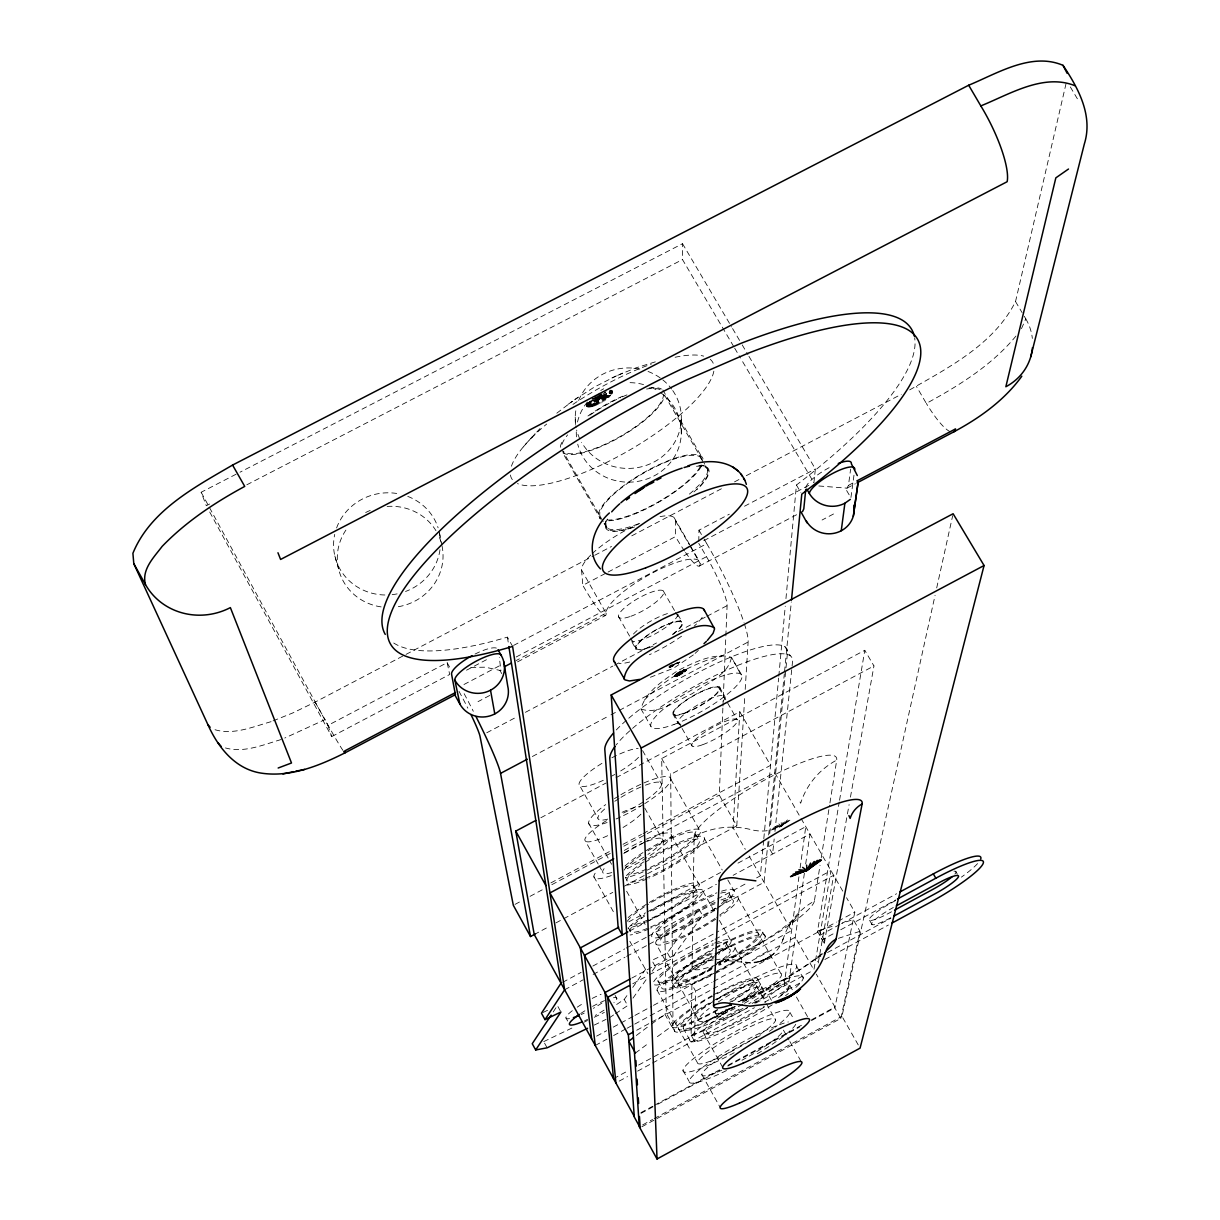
<?xml version="1.0" encoding="UTF-8"?>
<svg xmlns="http://www.w3.org/2000/svg" width="1220" height="1220" viewBox="0 0 1220 1220"><rect width="100%" height="100%" fill="white"/><g stroke="black" fill="none" stroke-linecap="round" stroke-linejoin="round"><path stroke-width="0.75" stroke-dasharray="5 3.75" d="M681.309 433.191L681.324 418.963M733.708 346.541L682.499 259.585L682.529 243.695L240.02 472.201M685.518 552.462A53.421 7.777 62.3 0 0 700.204 563.625L700.219 563.518A53.665 13.694 -29.8 0 0 652.807 572.805A53.665 13.694 -29.8 0 0 606.111 613.126L516.151 660.554M716.475 964.654A69.967 11.758 -29.5 0 1 692.075 967.155L694.119 836.523A81.648 15.997 -29.7 0 1 767.197 778.68A81.648 15.997 -29.7 0 1 836.722 760.075L829.874 803.309M698.785 541.451L698.968 530.182L729.331 514.199M694.561 1041.361L691.13 1035.2L691.923 984.586L695.613 991.159L694.561 1041.361L709.369 1036.268L764.116 1006.546M624.411 886.147L736.788 825.864L719.266 795.089L722.88 707.936M722.957 706.029L725.778 637.831M725.854 635.94L727.105 605.623A43.096 6.329 62.2 0 0 706.487 556.686L698.755 543.327M616.085 777.659L739.808 711.748L733.098 827.846L745.328 849.349M680.165 674.919L680.424 671.183M736.788 825.864L744.734 696.986M745.207 689.407L748.119 642.025A86.223 12.658 62.2 0 0 744.551 624.335M763.674 840.26L760.38 875.838L755.363 878.537M763.812 838.719L778.619 678.106M778.802 676.216L785.253 606.172M785.954 598.608L796.431 485.011A304.161 84.485 -30.1 0 0 914.634 337.772M768.005 841.769L764.071 882.304L648.43 944.615M768.661 835.014L784.323 673.76M784.521 671.869L791.307 601.917M768.981 841.098L768.432 846.756L772.611 854.076L774.166 838.963M769.728 833.55L785.817 669.551M786.015 667.66L787.495 652.578A104.34 23.531 -29.7 0 0 729.88 657.504A104.34 23.531 -29.7 0 0 627.812 719.053M599.767 393.282L598.624 404.216M774.959 831.399L792.573 661.362A104.417 23.271 -29.7 0 0 719.724 673.364A104.417 23.271 -29.7 0 0 616.192 744.901M748.943 356.316L815.372 468.938L813.908 482.693L741.44 359.656M818.818 485.972L847.015 488.153L848.464 485.362L850.614 469.151M778.512 997.548L787.662 990.823L784.201 984.692L798.917 876.814M800.122 868.061L805.764 826.672L737.307 863.486M853.985 475.175L850.904 497.775L845.307 488.29M787.662 990.823L804.392 873.184M805.688 864.004L809.958 833.977L733.113 875.319M782.523 940.071L783.393 938.424A66.688 65.239 17.4 0 1 814.365 901.077L820.038 865.346M821.228 857.828L829.569 805.185M817.491 931.394L818.986 930.586L825.772 942.465L824.262 943.273L817.491 931.394L839.238 802.089M839.558 800.213L864.782 650.29L661.682 758.535L666.333 1013.24L673.013 1025.242L654.957 1038.434M818.254 962.946L833.672 875.304L714.813 939.461M824.262 943.273L847.092 815.844M847.427 813.969L849.105 804.605M850.447 797.118L873.947 665.937L864.782 650.29M656.894 1118.603L840.809 1018.426L834.815 1007.872L854.823 912.133L846.543 897.722M840.809 1018.426L859.993 931.302L853.268 919.56L842.44 923.037M858.255 1044.945L841.968 1016.321L935.069 595.345M936.701 587.918L952.698 515.602M909.678 389.897C949.19 367.357 994.452 343.796 1015.528 301.553L1066.692 80.825M597.464 404.75L600.514 394.091M679.647 675.178L680.958 670.909M772.306 829.036L781.562 826.108L783.499 821.456M596.321 405.238L601.384 393.709M1021.46 328.668L1025.822 318.877L1023.016 314.15M679.128 675.422L681.477 670.664M783.393 938.424C779.062 952.606 765.275 963.129 750.376 963.037L725.458 960.399L728.63 960.399L713.761 962.915M790.331 923.464L788.959 926.056L798.902 914.451C776.057 936.243 747.189 951.951 717.39 961.985M595.207 405.68L603.229 391.712M678.625 675.651L681.98 670.42M594.125 406.077L604.388 392.169M553.209 1011.944L557.403 1005.585L560.925 1012.005M616.649 1004.487L624.228 999.424L628.483 993.415M632.738 987.407L646.569 967.872M632.982 998.112L647.942 977.174M652.212 971.181L655.414 966.697L670.97 959.24L702.552 915.457L698.892 908.946L667.432 952.911L651.876 960.369L655.414 966.697M678.137 675.849L682.483 670.207M773.266 827.999L781.562 826.108L785.634 820.541M593.072 406.397L606.05 391.712M741.607 674.919L731.481 657.321C713.822 652.227 693.753 662.643 677.725 670.649C663.573 680.333 645.166 691.847 641.003 708.972L650.931 726.434M1015.955 336.064C991.982 365.176 959.118 385.535 926.331 403.408L916.403 386.359M677.664 676.033L682.971 670.009M592.081 406.672L603.137 394.822M644.465 699.99C665.479 678.701 692.96 663.009 721.966 655.72M530.822 438.438L540.003 428.571M523.288 446.916L535.107 433.588M677.222 676.2L683.429 669.841M672.479 666.501L674.233 664.625M591.151 406.87L605.242 391.91M694.119 836.523A78.019 76.341 5.9 0 1 751.383 829.707A40.824 39.635 5.8 0 0 781.562 826.108L787.449 819.916M766.267 958.951L774.151 953.064M676.795 676.337L683.871 669.688M590.282 407.022L603.504 394.777M672.006 666.669L674.08 664.687M676.399 676.444L684.283 669.582M695.095 653.386L698.328 650.412M589.473 407.099L603.259 395.188M774.746 826.733L781.562 826.108L788.821 819.642M671.579 666.821L673.943 664.732L671.168 666.928M676.033 676.52L684.664 669.475M588.757 407.099L610.579 390.125M693.372 654.881L673.516 668.24L649.192 677.725M556.793 413.199L572.302 401.334M675.697 676.566L685.015 669.414M821.578 953.811C796.34 973.789 767.914 989.862 737.978 1001.681M588.116 407.053L611.159 390.217M776.652 825.361L781.562 826.108L789.66 819.718M670.786 667.02L673.669 664.793M675.407 676.597L685.32 669.383M636.321 1035.49L649.818 1025.334M651.327 1024.205L666.333 1013.24M635.422 1053.058L648.948 1042.932M587.567 406.931L611.662 390.385M755.698 1003.13L768.966 995.932L784.201 984.692M670.436 667.096L673.943 664.534L669.856 667.126M675.148 676.597L685.594 669.368M574.559 399.763L594.353 387.06L615.703 376.202M778.833 823.957L781.562 826.108L789.889 820.176M568.307 404.201L577.533 397.628M587.11 406.733L612.059 390.613M674.934 676.566L685.823 669.383M670.131 667.126L673.867 664.549M609.436 1017.739L613.995 1014.704M615.505 1013.683L627.644 1005.585L624.228 999.424M764.284 959.972L773.831 953.659M674.767 676.505L686.021 669.429M586.759 406.489L612.364 390.888M674.584 675.804L686.174 669.505M669.612 667.111L673.745 664.534L669.277 666.989M586.5 406.168L612.562 391.239M762.454 960.796L773.022 954.497M669.429 667.065L673.699 664.534M586.332 405.803L612.669 391.65M674.523 676.154L686.341 669.887M489.708 695.476L478.011 701.653M833.519 513.986L822.082 520.01M767.243 951.509L756.37 957.395M788.898 980.865L764.421 994.147M760.899 961.39L771.757 955.504M586.271 405.375L612.654 392.108M674.523 676.002L686.311 670.07M640.927 1112.64L652.639 1106.265M654.317 1105.366L719.556 1069.848M727.913 1065.304L801.525 1025.242M811.574 1019.783L834.983 1007.034L816.287 974.124M640.973 1113.372L656.009 1105.183M657.687 1104.283L719.51 1070.626M727.867 1066.082L799.725 1026.965M811.422 1020.606L834.815 1007.872M642.604 1124.916L652.563 1119.487M654.225 1118.587L841.968 1016.321M641.842 1126.792L655.216 1119.518M669.017 667.218L670.298 666.516M595.268 1045.464L606.98 1039.12M613.599 1035.536L625.372 1029.161M627.049 1028.262L711.946 982.313M713.608 981.414L795.287 937.204L813.893 969.93L830.972 870.592L720.517 930.204M636.703 1030.244L650.016 1023.031M651.678 1022.131L711.626 989.664M713.288 988.764L836.508 922.061M838.17 921.161L854.823 912.133M839.863 924.486L819.84 935.328L822.341 939.705L834.022 933.376M841.541 923.586L896.593 893.757M840.702 929.762L895.77 899.918M895.465 900.635L892.232 902.388A24.995 3.919 -29.8 0 0 869.174 919.392A24.995 3.919 -29.8 0 0 889.624 912.804L892.933 911.004M820.816 956.129L815.799 958.844L817.415 961.695M827.495 952.515L890.951 918.096M824.903 959.484L888.373 925.05M613.538 1078.648L628.559 1070.504M638.578 1065.06L743.773 1007.979M752.115 1003.45L812.23 970.845M691.13 1035.2L705.953 1030.138L747.403 1007.628M619.211 1081.103L627.568 1076.574M637.587 1071.13L650.946 1063.87M652.624 1062.971L754.494 1007.674M764.513 1002.23L802.928 981.383M631.808 978.074L718.839 931.104M632.784 983.747L647.85 975.619M649.528 974.719L713.136 940.376M596.626 1036.131L606.675 1030.702M613.294 1027.118L633.424 1016.229M634.949 1015.406L651.816 1006.286M653.478 1005.371L714.92 972.142M716.597 971.242L791.566 930.677L749.095 855.967M628.773 921.847L645.471 912.88M647.134 911.98L720.608 872.468M629.55 931.043L644.587 922.961M646.264 922.061L716.414 884.302M562.694 982.298L581.132 972.37M592.859 966.057L624.686 948.916M626.363 948.016L646.463 937.189M648.14 936.289L747.097 882.99M564.631 989.771L583.068 979.843M593.118 974.429L624.96 957.258M626.638 956.358L646.752 945.53M550.921 882.884L609.603 851.484M623.024 844.301L641.476 834.434M643.138 833.534L770.567 765.352L739.808 711.748M515.008 904.401L521.702 900.817M530.075 896.334L545.142 888.267M551.837 884.683L610.442 853.329M623.832 846.161L645.593 834.51M647.271 833.611L719.266 795.089M623.771 853.42L642.223 843.538M643.901 842.639L774.73 772.596L800.122 816.836M534.238 934.52L549.274 926.453M555.969 922.869L612.775 892.384M540.856 817.736L606.066 782.996M673.013 1025.242L670.664 774.41L873.947 665.937M532.347 756.522L609.283 715.698M610.961 714.813L617.655 711.26M619.318 710.375L748.119 642.025M486.749 732.778L517.005 716.78M525.408 712.327L612.806 666.089M614.499 665.205L656.512 642.971M678.366 631.411L705.251 617.183M706.929 616.298L727.105 605.623M331.733 736.575L449.677 674.477L447.145 662.658L327.89 725.397L331.733 736.575L209.032 510.753M703.772 540.689L810.568 484.447M466.528 670.207L488.366 658.708M513.574 645.426L706.776 543.678L702.43 536.175M463.951 684.511L501.008 664.991M516.167 657L706.487 556.686M848.464 485.362L855.144 481.839M517.524 661.88L605.501 615.49M699.289 566.049L797.514 514.245M847.015 488.153L855.357 483.745M273.082 720.867L292.8 712.938L315.096 702.125L404.369 655.247M406.062 654.362L593.011 556.183M594.704 555.298L611.54 546.453M631.762 535.839L722.713 488.076M734.501 481.885L739.549 479.231M746.289 475.693L901.245 394.319M606.111 613.126L606.111 613.233A53.588 6.359 62.3 0 1 582.824 585.341L606.416 572.927M608.094 572.043L675.483 536.602L675.422 520.696A53.497 14.305 -29.8 0 0 656.573 517.463M744.52 506.224L815.372 468.938M209.672 503.997L206.302 505.736L201.163 492.255L238.327 473.07M246.821 484.797L682.499 259.585M586.317 404.887L612.547 392.626M759.709 961.695L770.14 956.648M342.942 750.376A54.046 2.349 62.2 0 1 325.038 719.602L284.779 738.039M674.69 675.59L686.097 670.497M669.109 666.593L672.113 665.144L669.155 666.425M594.277 1025.059L606.081 1019.371M543.723 1041.605L572.363 1027.82M584.151 1022.131L587.521 1020.515M594.247 1017.266L604.357 1012.402M543.068 1012.463L547.841 1010.16M586.469 404.354L612.348 393.175M674.843 675.361L685.93 670.725M617.686 375.333L636.016 367.83L657.87 361.074M611.906 377.941L622.627 373.091M586.728 403.774L612.028 393.77M758.977 961.695L768.264 957.822M675.026 675.117L686.22 670.268M669.231 666.212L672.174 664.946L669.353 665.998M587.079 403.164L611.632 394.411M675.255 674.843L685.716 670.985M675.529 674.568L685.457 671.259M589.199 401.899L611.129 395.082M679.891 661.972L675.117 663.68L676.033 664.763M838.369 938.348L859.993 931.302M675.849 674.279L685.167 671.549M818.986 930.586L835.227 925.37M589.672 401.319L610.534 395.783M679.57 662.262L675.117 663.68L676.551 664.458M281.149 739.534C263.413 744.688 244.03 753.213 225.456 747.951M271.084 721.676C252.814 726.8 232.669 735.69 213.698 729.316M676.2 673.974L684.832 671.854M679.22 662.567L675.117 663.68L677.039 664.153M595.756 399.199L609.863 396.5M676.582 673.654L684.466 672.159M595.985 398.97L609.1 397.232M678.838 662.872L675.117 663.68L677.527 663.832M470.859 667.416L485.286 667.188L500.932 670.634L499.3 657.245M676.993 673.348L684.069 672.464M592.035 399.367L608.261 397.979M678.427 663.192L675.117 663.68L677.984 663.512M592.722 398.757L607.362 398.726M677.436 673.028L683.642 672.784M592.035 398.132L606.401 399.474M677.893 672.708L683.185 673.104M594.582 397.598L605.379 400.221M678.381 672.388L682.712 673.425M594.064 396.637L604.327 400.938M678.869 672.067L682.224 673.745M595.162 395.921L603.214 401.654M679.387 671.762L681.721 674.05M596.29 395.204L602.085 402.341M641.003 708.972C658.037 715.347 676.78 700.265 692.243 693.661C705.8 683.703 728.294 675.224 731.481 657.321L740.509 673.882M715.088 959.698A66.81 65.91 9.6 0 1 741.135 961.284L741.76 962.122M1070.336 86.971L1078.556 100.787M1015.528 301.553L1022.07 312.579M682.529 243.695L731.619 326.945M732.579 328.577L741.241 343.262M742.202 344.894L747.982 354.685M734.684 348.173L740.479 358.024M796.431 485.011L800.884 492.605M955.702 871.354L957.364 874.206M662.826 389.958L701.5 456.433M664.534 395.143L704.718 464.195M705.663 465.842L707.585 469.136M700.311 457.18L704.092 463.646M785.101 646.875L790.224 655.704M698.968 530.182L701.561 534.68M674.035 517.493L689.681 544.608M690.611 546.209L698.892 560.559M675.422 520.696L689.193 544.547M690.108 546.133L700.204 563.625M869.601 920.353L872.071 924.638M801.067 818.483L842.868 891.317M677.771 614.346L681.949 621.62M719.419 686.967L724.482 695.796M663.314 590.968L674.675 610.793M675.621 612.44L681.309 622.352M718.946 687.866L737.185 719.678M604.54 523.197L607.331 528.062M603.168 521.641L562.633 450.759A58.041 17.187 -30.1 0 0 617.884 437.797A58.041 17.187 -30.1 0 0 663.436 394.838M604.113 523.288L606.935 528.229M679.906 671.473L681.202 674.355M618.479 616.558L629.779 636.413M630.725 638.075L636.367 648.003M673.928 714.127L681.187 726.861M682.087 728.462L692.06 745.984M632.112 642.345L635.422 648.186M672.662 713.639L677.695 722.484M315.096 702.125L325.038 719.602M590.77 555.054A53.497 14.305 -29.8 0 0 581.559 570.014L606.111 613.233M796.736 966.621L803.279 978.15M762.698 932.111L765.306 936.701M661.682 758.535L670.664 774.41M789.859 985.424L792.664 990.396M796.416 997.014L808.586 1018.502M670.847 779.26L700.478 831.598M704.474 838.659L722.225 869.997M727.821 879.894L734.364 891.454M738.39 898.576L758.626 934.306M761.219 938.897L781.578 974.841M695.553 834.236L699.548 841.297M729.423 894.107L733.449 901.245M642.62 750.62L661.606 784.201M789.904 1012.341L793.427 1018.563M768.966 995.932L772.412 1002.032M757.864 979.736L760.319 984.067M761.89 987.224L765.397 993.431M783.423 1030.107L788.974 1039.958M789.904 1041.59L801.921 1062.91M671.366 835.212L699.274 884.713M703.04 891.393L714.844 912.331M719.388 920.383L731.192 941.306M734.989 948.047L754.036 981.826M756.476 986.156L765.596 1002.321M766.511 1003.938L775.63 1020.103A44.743 6.557 -29.4 0 1 716.033 1058.869A44.743 6.557 -29.4 0 1 717.878 1044.884A44.743 6.557 -29.4 0 1 775.63 1020.103M694.637 887.214L698.404 893.894M726.54 943.822L730.338 950.563M644.755 808.097L662.643 839.878M393.74 643.032A304.161 84.485 -30.1 0 0 507.413 637.13L512.613 646.432M715.103 1012.6L718.595 1018.822M601.948 763.354A36.203 8.021 -29.4 0 0 579.027 784.399L597.907 818.193M625.341 877.409L626.928 880.245M656.604 933.33L660.599 940.498M667.432 952.911L670.97 959.24M705.953 1030.138L709.369 1036.268M588.62 823.149L611.586 864.279M626.622 891.21L645.151 924.394M715.164 902.342A47.26 8.403 -29.4 0 0 655.643 943.197L675.712 979.126A47.382 7.93 -29.4 0 0 711.855 968.482M678.289 983.732L698.48 1019.889M703.208 1032.455L722.713 1067.409M499.941 670.39L501.755 673.623M671.991 982.39L674.553 986.995M606.477 820.648A34.129 7.122 -29.3 0 0 584.837 840.062L598.181 864.05M599.081 865.636L602.634 872.026M628.498 928.023L629.993 930.707M657.946 980.88L661.728 987.651M683.215 1028.17L689.696 1039.791M593.881 876.707L614.209 913.216M629.84 941.306L647.866 973.682M657.046 990.167L675.956 1024.129M678.381 1028.49L697.382 1062.635M701.836 1074.5L720.196 1107.501M672.449 1027.148L674.858 1031.495M664.808 1014.064L671.488 1026.066M683.017 1070.443L689.117 1081.423M447.145 662.658L450.531 668.774M615.124 995.413L616.862 998.539M565.943 1017.892L567.666 1021.033M544.577 1043.161L547.124 1047.827M201.163 492.255L327.89 725.397M597.434 394.533L600.942 402.996M800.045 801.982L800.655 803.248A77.805 75.472 13.4 0 1 836.722 760.075M334.844 555.969L338.565 568.84M439.459 533.125L441.732 544.593M680.333 672.815L680.684 674.645M507.413 637.13L508.572 644.633M598.593 393.877L599.783 403.622M781.181 822.631L781.562 826.108M581.559 570.014L582.824 585.341M575.199 417.026L576.038 427.701M562.039 444.248A58.041 17.187 -30.1 0 1 567.605 434.899M589.87 415.181A58.041 17.187 -30.1 0 1 620.599 397.613M622.368 396.82A58.041 17.187 -30.1 0 1 627.614 394.639M646.6 389.027A58.041 17.187 -30.1 0 1 662.628 391.864M713.837 371.17A116.129 34.404 -30.1 0 1 627.583 451.247A116.129 34.404 -30.1 0 1 517.478 483.562M512.339 479.597A116.129 34.404 -30.1 0 1 510.28 473.772M511.439 466.223A116.129 34.404 -30.1 0 1 546.682 424.041M572.958 404.399A116.129 34.404 -30.1 0 1 651.282 364.139M675.117 357.262A116.129 34.404 -30.1 0 1 703.696 356.133M710.208 359.305A116.129 34.404 -30.1 0 1 713.608 364.368M696.513 466.284A58.377 15.982 -30.1 0 1 691.283 494.252M632.219 527.437A58.377 15.982 -30.1 0 1 607.834 519.339M698.862 465.674A59.277 16.226 -30.1 0 1 696.879 489.647M634.568 526.948A59.277 16.226 -30.1 0 1 607.743 518.53M795.714 1024.297A61.168 8.784 -29.4 0 1 755.409 1054.903M726.495 1070.565A61.168 8.784 -29.4 0 1 700.554 1068.979A61.168 8.784 -29.4 0 1 788.364 1021.918M738.634 1001.849A64.965 9.912 -29.4 0 1 794.113 976.579A64.965 9.912 -29.4 0 1 794.769 988.368M788.425 993.507A64.965 9.912 -29.4 0 1 785.497 995.703M772.229 1004.822A64.965 9.912 -29.4 0 1 694.561 1041.758A64.965 9.912 -29.4 0 1 726.312 1009.214M716.597 999.424A64.919 10.111 -29.4 0 1 794.388 964.196A64.919 10.111 -29.4 0 1 748.851 1003.785M739.137 1009.23A64.919 10.111 -29.4 0 1 685.213 1030.122A64.919 10.111 -29.4 0 1 710.513 1003.404M734.196 1052.723A61.122 8.967 -29.4 0 1 685.167 1066.402A61.122 8.967 -29.4 0 1 763.323 1017.693A61.122 8.967 -29.4 0 1 774.929 1027.331M773.297 1028.536A61.122 8.967 -29.4 0 1 769.378 1031.327M822.692 953.735A70.165 11.01 -29.5 0 1 739.534 1001.681M742.507 1002.428A49.562 7.564 -29.4 0 1 785.528 983.747A49.562 7.564 -29.4 0 1 777.948 997.624M764.452 1006.912A49.562 7.564 -29.4 0 1 705.617 1034.041A49.562 7.564 -29.4 0 1 736.041 1006.18M781.73 1033.005A46.665 6.695 -29.4 0 1 741.958 1060.241M721.843 1070.184A46.665 6.695 -29.4 0 1 707.219 1067.805A46.665 6.695 -29.4 0 1 762.363 1034.712M814.365 901.077A69.967 11.758 -29.5 0 1 780.541 931.028A69.967 11.758 -29.5 0 1 718.321 963.937M692.075 967.155A66.81 65.91 9.6 0 1 713.212 959.972M766.999 958.203A34.999 34.297 8.3 0 1 741.135 961.284M714.417 973.041A47.397 7.869 -29.4 0 1 686.494 973.911A47.397 7.869 -29.4 0 1 757.62 936.975A47.397 7.869 -29.4 0 1 716.048 972.188M716.308 999.866A44.637 6.984 -29.3 0 1 754.646 984.555A44.637 6.984 -29.3 0 1 739.106 1002.077M729.331 1008.361A44.637 6.984 -29.3 0 1 679.235 1029.68A44.637 6.984 -29.3 0 1 713.136 1001.635M718.245 1001.955A47.519 7.396 -29.4 0 1 779.366 973.072A47.519 7.396 -29.4 0 1 744.337 1003.343M742.705 1004.258A47.519 7.396 -29.4 0 1 702.628 1021.369A47.519 7.396 -29.4 0 1 709.186 1008.421M712.876 1000.979A49.029 7.671 -29.3 0 1 757.742 982.283A49.029 7.671 -29.3 0 1 741.318 1001.498M733.006 1006.896A49.029 7.671 -29.3 0 1 676.139 1032.074A49.029 7.671 -29.3 0 1 709.796 1002.748M890.676 917.837A25.01 3.889 -29.8 0 1 871.644 923.692A25.01 3.889 -29.8 0 1 893.299 907.497M714.95 953.964A52.063 8.647 -29.4 0 1 765.306 936.548A52.063 8.647 -29.4 0 1 714.066 974.094M710.879 975.71A52.063 8.647 -29.4 0 1 674.187 985.851A52.063 8.647 -29.4 0 1 711.687 955.855M715.652 947.467A52.048 8.708 -29.4 0 1 762.668 931.455A52.048 8.708 -29.4 0 1 719.571 965.234M711.504 969.549A52.048 8.708 -29.4 0 1 671.64 981.032A52.048 8.708 -29.4 0 1 713.99 948.382M713.532 994.834A49.014 7.732 -29.3 0 1 756.842 978.165A49.014 7.732 -29.3 0 1 732.015 1001.712M717.284 1010.434A49.014 7.732 -29.3 0 1 672.174 1026.706A49.014 7.732 -29.3 0 1 711.962 995.703M977.555 863.607A59.017 9.226 -29.9 0 1 961.39 877.134M953.948 871.217A24.979 3.904 -29.9 0 1 954.818 874.16M805.932 487.664A26.123 6.71 -30.6 0 1 829.615 467.428M701.332 466.284A59.734 16.546 -30.1 0 1 658.098 502.518A59.734 16.546 -30.1 0 1 606.081 520.711M703.025 458.888A59.734 16.546 -30.1 0 0 641.339 473.985A59.734 16.546 -30.1 0 0 600.591 519.079L562.572 452.574A59.444 17.598 -30.1 0 0 618.586 437.873A59.444 17.598 -30.1 0 0 664.564 395.554M475.022 654.072A26.367 6.878 -29.1 0 1 496.967 648.323M950.304 431.712A52.978 11.605 62.5 0 1 926.331 403.408M684.511 550.998A53.421 7.777 62.3 0 1 675.483 536.602M1025.822 318.877A53.726 50.355 8.4 0 1 1032.349 338.413M560.331 447.252A59.444 17.598 -30.1 0 1 563.198 439.841M587.933 416.005A59.444 17.598 -30.1 0 1 623.633 395.768M649.101 387.99A59.444 17.598 -30.1 0 1 661.438 389.012M592.188 553.682A53.497 14.305 -29.8 0 1 639.707 523.456M720.959 900.009A47.26 8.403 -29.4 0 1 720.166 916.205M715.911 919.087A47.26 8.403 -29.4 0 1 655.643 943.197M718.534 949.877A44.515 7.442 -29.3 0 1 717.848 964.242M712.434 967.841A44.515 7.442 -29.3 0 1 657.046 989.969A44.515 7.442 -29.3 0 1 713.654 951.874M717.04 993.751A44.621 7.03 -29.3 0 1 753.487 980.59A44.621 7.03 -29.3 0 1 729.819 1002.26M717.772 1009.397A44.621 7.03 -29.3 0 1 675.971 1024.358A44.621 7.03 -29.3 0 1 715.438 994.605M715.484 948.459A47.382 7.93 -29.4 0 1 758.611 933.788A47.382 7.93 -29.4 0 1 718.443 964.974M675.712 979.019A47.382 7.93 -29.4 0 1 712.617 950.075M648.781 647.5A25.955 6.344 -29.7 0 1 640.927 640.836A25.955 6.344 -29.7 0 1 675.773 621.91A25.955 6.344 -29.7 0 1 671.381 635.223M702.217 617.32A51.911 12.673 -29.7 0 1 694.195 626.165M681.538 636.215A51.911 12.673 -29.7 0 1 649.421 654.713M629.703 662.018A51.911 12.673 -29.7 0 1 619.165 663.497M720.669 893.162A41.572 7.473 -29.4 0 1 720.12 904.706M715.667 908.092A41.572 7.473 -29.4 0 1 666.135 933.895A41.572 7.473 -29.4 0 1 666.654 921.969A41.572 7.473 -29.4 0 1 716.247 894.534M716.765 943.716A39.162 6.634 -29.3 0 1 717.787 953.506M716.262 954.68A39.162 6.634 -29.3 0 1 668.834 980.468A39.162 6.634 -29.3 0 1 666.196 971.44A39.162 6.634 -29.3 0 1 713.395 944.875M729.865 1000.171A26.748 4.163 -29.4 0 1 760.777 986.263A26.748 4.163 -29.4 0 1 744.154 1001.406M735.096 1006.439A26.748 4.163 -29.4 0 1 715.972 1010.892M616.298 729.957A104.34 23.531 -29.7 0 1 626.363 720.318M723.125 900.802A41.602 7.396 -29.4 0 1 716.567 917.348M714.966 918.446A41.602 7.396 -29.4 0 1 668.895 941.337A41.602 7.396 -29.4 0 1 669.368 930.219A41.602 7.396 -29.4 0 1 715.591 903.486M742.431 1001.162A26.764 4.117 -29.4 0 1 764.726 992.561A26.764 4.117 -29.4 0 1 753.289 1004.045M747.631 1007.583A26.764 4.117 -29.4 0 1 720.227 1019.706A26.764 4.117 -29.4 0 1 730.597 1008.208M680.882 724.222A27.145 6.054 -29.7 0 1 686.25 712.602A27.145 6.054 -29.7 0 1 716.872 696.3A27.145 6.054 -29.7 0 1 721.889 702.4M720.578 950.502A39.177 6.557 -29.3 0 1 715.926 964.349M712.938 966.393A39.177 6.557 -29.3 0 1 669.551 988.124A39.177 6.557 -29.3 0 1 669.963 978.272A39.177 6.557 -29.3 0 1 713.486 953.125M648.308 858.895A47.061 9.165 -29.4 0 1 704.474 838.491A47.061 9.165 -29.4 0 1 648.994 878.095M647.164 878.888A47.061 9.165 -29.4 0 1 627.004 885.049M626.424 875.624A47.061 9.165 -29.4 0 1 643.733 861.884M650.153 911.081A44.332 8.143 -29.3 0 1 703.04 891.256A44.332 8.143 -29.3 0 1 650.748 928.13M649.04 928.893A44.332 8.143 -29.3 0 1 630.054 934.977M629.535 926.605A44.332 8.143 -29.3 0 1 644.465 914.802M714.707 943.075A44.484 7.534 -29.3 0 1 718.473 954.406M714.081 957.563A44.484 7.534 -29.3 0 1 663.253 983.686A44.484 7.534 -29.3 0 1 662.506 972.782A44.484 7.534 -29.3 0 1 713.136 943.685M721.554 891.195A47.229 8.494 -29.4 0 1 716.186 909.129M714.813 910.089A47.229 8.494 -29.4 0 1 661.057 937.006A47.229 8.494 -29.4 0 1 662.704 923.357A47.229 8.494 -29.4 0 1 716.887 892.811M700.158 466.772A58.331 16.165 -30.1 0 1 695.034 473.863L686.967 481.839A58.331 16.165 -30.1 0 1 608.551 519.995M600.713 517.341A58.331 16.165 -30.1 0 1 626.79 483.867A58.331 16.165 -30.1 0 1 687.119 455.716L695.263 455.334A58.331 16.165 -30.1 0 1 701.973 461.084M651.892 918.096A39.009 7.228 -29.3 0 0 684.618 898.393L690.017 893.803A39.009 7.228 -29.3 0 0 690.124 885.506L684.679 886.696A39.009 7.228 -29.3 0 0 651.373 902.434M648.521 919.651A39.009 7.228 -29.3 0 1 631.091 925.507M627.293 921.283A39.009 7.228 -29.3 0 1 648.506 904.188M601.994 1002.993A27.023 4.651 -29.1 0 1 593.347 1008.315M584.166 1013.149A27.023 4.651 -29.1 0 1 581.208 1014.521M569.496 1018.609A27.023 4.651 -29.1 0 1 572.393 1010.633M577.228 1007.171A27.023 4.651 -29.1 0 1 582.916 1003.572M592.203 998.418A27.023 4.651 -29.1 0 1 601.094 994.3M650.199 867.435A41.404 8.159 -29.4 0 0 684.908 846.466L690.642 841.48A41.404 8.159 -29.4 0 0 690.749 832.147L684.984 833.29A41.404 8.159 -29.4 0 0 645.075 852.612M646.615 869.067A41.404 8.159 -29.4 0 1 628.102 875.014M624.061 870.15A41.404 8.159 -29.4 0 1 643.611 853.573M677.756 614.438A26.977 6.649 -29.7 0 1 657.351 632.677A26.977 6.649 -29.7 0 1 631.335 640.927M633.47 634.034A26.977 6.649 -29.7 0 1 670.786 612.714M650.58 927.032A39.025 7.167 -29.3 0 0 688.354 905.042L693.768 900.452A39.025 7.167 -29.3 0 0 693.905 892.216L688.461 893.437A39.025 7.167 -29.3 0 0 649.513 912.728M647.408 928.359A39.025 7.167 -29.3 0 1 645.334 915.534M613.462 997.746A27.038 4.606 -29.1 0 1 613.904 1002.748M604.098 1010.114A27.038 4.606 -29.1 0 1 595.253 1015.421M587.598 1019.386A27.038 4.606 -29.1 0 1 584.654 1020.759M580.705 1013.5A27.038 4.606 -29.1 0 1 584.914 1010.785M592.569 1006.378A27.038 4.606 -29.1 0 1 604.571 1000.613M700.936 465.079A58.377 16.012 -30.1 0 1 700.631 483.486L692.533 491.431A58.377 16.012 -30.1 0 1 687.562 495.594M638.411 523.837A58.377 16.012 -30.1 0 1 606.081 520.406M653.158 646.02A26.992 6.588 -29.7 0 1 638.274 643.016A26.992 6.588 -29.7 0 1 674.995 621.666A26.992 6.588 -29.7 0 1 672.281 634.903M645.426 878.247A41.419 8.067 -29.4 0 0 688.873 853.481L694.622 848.525A41.419 8.067 -29.4 0 0 694.775 839.238L689.01 840.412A41.419 8.067 -29.4 0 0 644.816 862.616M643.809 878.857A41.419 8.067 -29.4 0 1 643.184 863.729M643.962 782.92A46.848 9.928 -29.4 0 1 670.847 779.183A46.848 9.928 -29.4 0 1 644.739 803.66M643.214 804.62A46.848 9.928 -29.4 0 1 622.215 816.18M620.614 816.942A46.848 9.928 -29.4 0 1 615.886 819.062M607.102 822.509A46.848 9.928 -29.4 0 1 605.699 804.62M614.483 798.643A46.848 9.928 -29.4 0 1 619.257 795.684M620.888 794.708A46.848 9.928 -29.4 0 1 640.79 784.323M646.051 839.284A44.149 8.815 -29.3 0 1 671.336 834.953A44.149 8.815 -29.3 0 1 648.155 856.791M646.737 857.69A44.149 8.815 -29.3 0 1 625.509 869.509M611.266 875.594A44.149 8.815 -29.3 0 1 596.641 871.278M624.335 850.447A44.149 8.815 -29.3 0 1 641.537 841.327M649.345 902.464A44.316 8.22 -29.3 0 1 699.258 884.973A44.316 8.22 -29.3 0 1 647.042 921.481M645.319 922.244A44.316 8.22 -29.3 0 1 627.919 928.069M628.163 917.592A44.316 8.22 -29.3 0 1 646.371 904.31M624.975 866.032A47.031 9.257 -29.4 0 1 679.372 833.595A47.031 9.257 -29.4 0 1 696.712 837.957A47.031 9.257 -29.4 0 1 645.044 871.08M643.23 871.873A47.031 9.257 -29.4 0 1 625.692 877.653M706.776 543.678A86.223 12.658 62.2 0 1 744.063 622.81M459.01 691.343A43.447 3.294 62.2 0 1 467.824 708.179M464.149 693.692A86.925 6.588 62.2 0 1 473.314 711.275M660.294 392.443A52.521 49.761 -2.4 0 1 657.626 473.878A52.521 49.761 -2.4 0 1 577.731 444.187M576.48 436.836A52.521 49.761 -2.4 0 1 576.313 431.27M577.502 422.029A52.521 49.761 -2.4 0 1 587.399 401.99M600.774 390.446A52.521 49.761 -2.4 0 1 603.717 388.799M630.054 382.653A52.521 49.761 -2.4 0 1 643.55 384.575M651.541 387.441A52.521 49.761 -2.4 0 1 658.907 391.498M439.383 537.41A52.994 50.477 -12.3 0 1 396.729 606.95M381.143 606.904A52.994 50.477 -12.3 0 1 347.502 527.848M365.664 512.537A52.994 50.477 -12.3 0 1 370.361 510.372M387.121 506.437A52.994 50.477 -12.3 0 1 435.967 530.7M672.738 390.553A53.085 50.249 -2.4 0 1 655.399 461.236A53.085 50.249 -2.4 0 1 581.589 442.311M579.836 438.956A53.085 50.249 -2.4 0 1 576.633 430.065M575.581 424.529A53.085 50.249 -2.4 0 1 576.008 409.554M578.646 400.526A53.085 50.249 -2.4 0 1 639.814 369.08M648.049 371.459A53.085 50.249 -2.4 0 1 661.469 378.825M662.811 379.877A53.085 50.249 -2.4 0 1 671.61 388.997M439.993 549.732A53.573 50.981 -12.2 0 1 405.543 591.471M397.11 593.881A53.573 50.981 -12.2 0 1 388.356 594.948M384.864 594.994A53.573 50.981 -12.2 0 1 334.722 534.39M336.598 527.955A53.573 50.981 -12.2 0 1 399.519 493.978M407.77 496.403A53.573 50.981 -12.2 0 1 438.102 527.818M439.139 531.478A53.573 50.981 -12.2 0 1 440.45 540.917M645.441 785.177A36.295 7.686 -29.4 0 1 645.959 800.061M643.032 802.043A36.295 7.686 -29.4 0 1 622.047 813.71M607.712 819.123A36.295 7.686 -29.4 0 1 606.782 807.213M614.788 801.311A36.295 7.686 -29.4 0 1 619.44 798.292M621.026 797.316A36.295 7.686 -29.4 0 1 643.962 785.741M647.423 841.251A34.206 6.832 -29.3 0 1 647.896 854.457M643.702 857.233A34.206 6.832 -29.3 0 1 625.341 867.313M611.845 872.559A34.206 6.832 -29.3 0 1 606.355 866.124M624.457 852.765A34.206 6.832 -29.3 0 1 644.602 842.379M638.548 757.315A36.203 8.021 -29.4 0 1 619.607 771.604M614.758 774.441A36.203 8.021 -29.4 0 1 611.479 776.24M603.29 780.297A36.203 8.021 -29.4 0 1 579.027 784.399M611.906 757.757A36.203 8.021 -29.4 0 1 638.182 748.394M640.912 814.197A34.129 7.122 -29.3 0 1 623.039 827.48M607.667 835.7A34.129 7.122 -29.3 0 1 584.837 840.062M622.108 812.306A34.129 7.122 -29.3 0 1 640.591 806.268M672.144 665.281L669.185 666.882L672.113 665.22M630.77 616.313A25.895 6.557 -29.8 0 0 663.848 591.974A25.895 6.557 -29.8 0 0 628.864 604.388A25.895 6.557 -29.8 0 0 630.77 616.313M702.842 744.642A26.139 5.658 -29.7 0 0 737.475 720.654A26.139 5.658 -29.7 0 0 703.482 733.113A26.139 5.658 -29.7 0 0 702.842 744.642M684.771 712.938A26.078 5.871 -29.7 0 0 719.251 688.873A26.078 5.871 -29.7 0 0 685.213 701.073A26.078 5.871 -29.7 0 0 684.771 712.938M674.05 724.466A52.155 11.758 -29.7 0 0 742.034 676.337A52.155 11.758 -29.7 0 0 673.013 701.774A52.155 11.758 -29.7 0 0 674.05 724.466M684.298 713.425A27.114 6.115 -29.7 0 0 720.151 688.385A27.114 6.115 -29.7 0 0 684.771 701.073A27.114 6.115 -29.7 0 0 684.298 713.425"/><path stroke-width="1.5" d="M1030.717 356.865L1084.366 143.899C1093.181 115.534 1078.389 88.282 1063.001 65.331C1031.464 51.881 997.472 73.337 968.68 85.232L232.578 465.064C194.681 487.176 150.289 510.616 132.904 553.285L133.803 563.67L207.949 724.741C217.983 747.143 234.697 768.6 260.302 772.977C289.902 777.826 319.152 765.824 345.123 752.786L455.395 694.637L451.583 674.248A26.367 6.878 -29.1 0 1 471.987 655.674M730.917 1004.899A70.165 11.01 -29.5 0 1 713.547 1005.494L719.19 880.855A81.908 15.006 -29.7 0 1 792.954 823.637A81.908 15.006 -29.7 0 1 862.128 803.949L836.081 939.08A22.234 21.746 17.4 0 0 825.772 951.569L824.339 954.01M791.49 600.026L801.784 494.13A304.39 83.692 -30.1 0 0 919.072 342.439A304.39 83.692 -30.1 0 0 747.159 353.602L686.159 380.121A304.39 83.692 -30.1 0 0 402.554 591.059A304.39 83.692 -30.1 0 0 512.613 646.432L564.631 989.771L544.989 1019.645L541.466 1013.225L561.017 983.198L508.862 646.508M805.749 489.433L803.797 508.908L802.516 511.607M841.236 530.776L844.896 503.219L850.34 499.361M853.283 516.228L858.148 481.961L854.213 509.96M984.067 565.516L860.069 1048.132L657.031 1159L639.28 1126.731L611.205 694.958L953.11 513.742L984.067 565.516L641.201 748.012L657.031 1159M825.772 951.569C819.077 972.904 802.684 988.337 784.186 999.805M790.514 876.722L806.893 870.394L810.598 863.089M551.12 1015.116L532.255 1043.71L535.671 1049.962L547.124 1047.827L587.552 1028.307M535.671 1049.962L560.925 1012.005L544.989 1019.645M787.571 998.052L800.549 989.085M1021.826 376.202C1004.38 400.312 979.706 417.957 953.735 431.88L857.019 482.876M791.368 875.975L806.893 870.394L814.259 861.472M609.39 512.964C594.033 526.461 584.548 552.187 600.453 568.901M707.386 640.378L713.09 633.332L714.584 628.834L703.894 609.42M793.03 874.221L806.893 870.394L817.354 860.374M703.971 643.657L706.395 641.384M795.577 872.102L806.893 870.394L819.657 859.856M633.332 1037.747L628.834 1041.133L635.422 1053.058M798.856 869.784L806.893 870.394L821.045 859.963M802.623 867.389L806.893 870.394L821.075 860.252M1068.506 169.031L1055.834 177.861L1005.86 386.74A53.726 50.355 8.4 0 0 1032.44 347.7M781.059 1001.239L799.13 990.487M778.406 1002.276L796.965 992.195M639.463 1116.514L640.18 1127.707L634.293 1117.002L628.376 1034.743L633.363 1032.044M899.933 891.957L933.315 873.886A59.017 9.226 -29.9 0 1 980.743 858.941M897.447 899.018L935.831 878.217A59.033 9.15 -29.9 0 1 983.305 863.028A59.033 9.15 -29.9 0 1 928.466 903.303L891.713 923.235M896.334 905.835L938.424 883.021A24.979 3.873 -29.9 0 1 958.493 876.601A24.979 3.873 -29.9 0 1 935.237 893.665L893.741 916.174M894.595 910.105L932.766 889.41A24.979 3.904 -29.9 0 0 952.256 876.631M630.13 978.974L605.029 992.531L613.538 1078.648M629.428 985.562L607.667 997.304L615.871 1082.918M618.754 927.246L580.354 947.894L591.624 1038.83M627.888 931.943L584.456 955.306L595.268 1045.464M613.706 858.804L549.961 892.933L628.376 1034.743M470.996 714.615A43.447 3.294 62.2 0 1 480.024 736.346L513.33 905.301L530.502 936.533L535.534 933.834M634.232 1116.285L534.238 934.52L515.77 831.11L535.839 820.419M530.502 936.533L500.551 773.388L527.314 759.191M455.472 692.548L344.802 750.895A54.046 2.349 62.2 0 1 343.75 751.489M504.485 666.715L511.149 663.192M856.821 480.954L955.534 428.906A52.978 11.605 62.5 0 1 953.735 431.88M776.393 1002.825L794.174 994.117M775.173 1002.87L790.972 996.115M968.68 85.232L980.819 105.896C1009.748 94.23 1043.496 73.002 1075.171 85.781M788.669 996.496L769.957 1003.77L749.949 1006.164L729.941 1003.526A22.265 21.975 9.6 0 0 713.547 1005.494M278.16 768.02L291.504 762.988L230.367 607.606A63.684 60.283 -18.5 0 1 145.47 584.533L133.803 563.67M687.805 465.964C708.21 457.866 738.786 459.711 746.365 484.355M639.676 679.387L629.474 680.958L624.96 679.891L613.934 661.225M282.903 773.907L293.867 771.65M295.713 771.238L304.634 769.408M755.866 880.855L738.344 878.568A26.001 25.452 5.9 0 0 719.19 880.855M455.395 694.637L454.511 694.348L459.909 704.092A25.788 24.842 -10.4 0 0 491.706 715.301A25.788 24.842 -10.4 0 0 507.733 686.143L503.799 661.85M737.978 470.889L732.366 466.65M207.949 724.741L210.114 727.242M218.029 742.797L221.308 746.594M729.941 1003.526L731.405 1005.265M741.058 474.245L742.294 476.242M743.468 478.118L744.703 480.116M714.386 627.69C698.008 619.836 678.335 635.788 663.1 642.086C649.68 652.075 626.119 660.874 624.106 679.113M857.309 475.541L851.346 463.752A26.123 6.71 -30.6 0 0 838.277 463.463M806.771 489.113L809.333 493.459A26.093 24.766 5.2 0 0 844.896 503.219M800.884 511.714L807.015 522.831M933.315 873.886L935.831 878.217M232.578 465.064L244.732 486.399C214.75 502.625 185.958 521.748 162.168 546.362C153.979 557.235 141.368 569.526 145.47 584.533M611.205 694.958L641.201 748.012M498.065 649.772L501.374 655.689A26.383 25.361 -10.3 0 1 490.531 690.215L494.786 713.913M515.77 831.11L545.889 885.583M1063.001 65.331L1067.21 73.413M848.922 815.601L850.126 818.406A25.94 25.147 13.4 0 1 862.128 803.949M277.962 552.751L280.6 559.446L1007.14 181.719A63.059 16.272 63.4 0 0 980.819 105.896M501.374 655.689A26.367 6.832 -29.1 0 0 476.807 660.828A26.367 6.832 -29.1 0 0 454.877 680.18L459.909 704.092M635.894 1060.515L636.245 1066.112M637.084 1079.181L637.435 1084.778M638.274 1097.847L638.624 1103.444M806.634 865.102L806.893 870.394M626.5 499.864A58.377 15.982 -30.1 0 1 629.474 497.577M634.995 493.597A58.377 15.982 -30.1 0 1 637.755 491.721M639.158 490.791A58.377 15.982 -30.1 0 1 643.458 488.046M650.855 483.654A58.377 15.982 -30.1 0 1 653.874 481.991M626.455 499.544A59.277 16.226 -30.1 0 1 629.444 497.257M638.319 491.035A59.277 16.226 -30.1 0 1 640.866 489.372M642.162 488.564A59.277 16.226 -30.1 0 1 644.785 486.933M646.112 486.139A59.277 16.226 -30.1 0 1 651.465 483.029M656.879 480.085A59.277 16.226 -30.1 0 1 660.95 478.011M836.081 939.08A70.165 11.01 -29.5 0 1 826.626 950.441M490.531 690.215A26.383 25.361 -10.3 0 1 454.877 680.18M853.756 505.217A25.513 24.263 5.3 0 1 837.438 532.408A25.513 24.263 5.3 0 1 806.466 521.214M809.333 493.459A26.123 6.664 -30.6 0 1 833.031 473.253A26.123 6.664 -30.6 0 1 854.762 469.532M615.033 662.384A51.911 12.673 -29.7 0 1 652.12 624.869A51.911 12.673 -29.7 0 1 704.489 610.869M613.553 733.006A104.34 23.531 -29.7 0 0 604.815 749.705L618.159 927.566L622.276 934.962L609.817 758.596A104.417 23.271 -29.7 0 1 615.109 746.304M385.261 634.4A304.161 84.485 -30.1 0 1 680.074 369.721L741.074 343.293A304.161 84.485 -30.1 0 1 914.314 336.186M578.402 1015.726A27.023 4.651 -29.1 0 1 573.4 1017.602M581.848 1021.979A27.038 4.606 -29.1 0 1 579.409 1014.384M611.693 511.851A58.377 16.012 -30.1 0 1 619.714 503.784M620.904 502.747A58.377 16.012 -30.1 0 1 682.132 468.129M684.039 467.55A58.377 16.012 -30.1 0 1 689.498 466.132M475.937 716.46A86.925 6.588 62.2 0 1 500.551 773.388M645.807 567.788A82.914 21.96 -30 0 0 747.22 488.839A82.914 21.96 -30 0 0 632.082 531.828A82.914 21.96 -30 0 0 645.807 567.788M743.056 1063.199A49.684 7.076 -29.4 0 0 809.531 1020.164A49.684 7.076 -29.4 0 0 745.816 1047.66A49.684 7.076 -29.4 0 0 743.056 1063.199M739.411 1103.109A46.772 6.268 -29.4 0 0 801.921 1062.91A46.772 6.268 -29.4 0 0 741.867 1089.323A46.772 6.268 -29.4 0 0 739.411 1103.109"/></g></svg>
